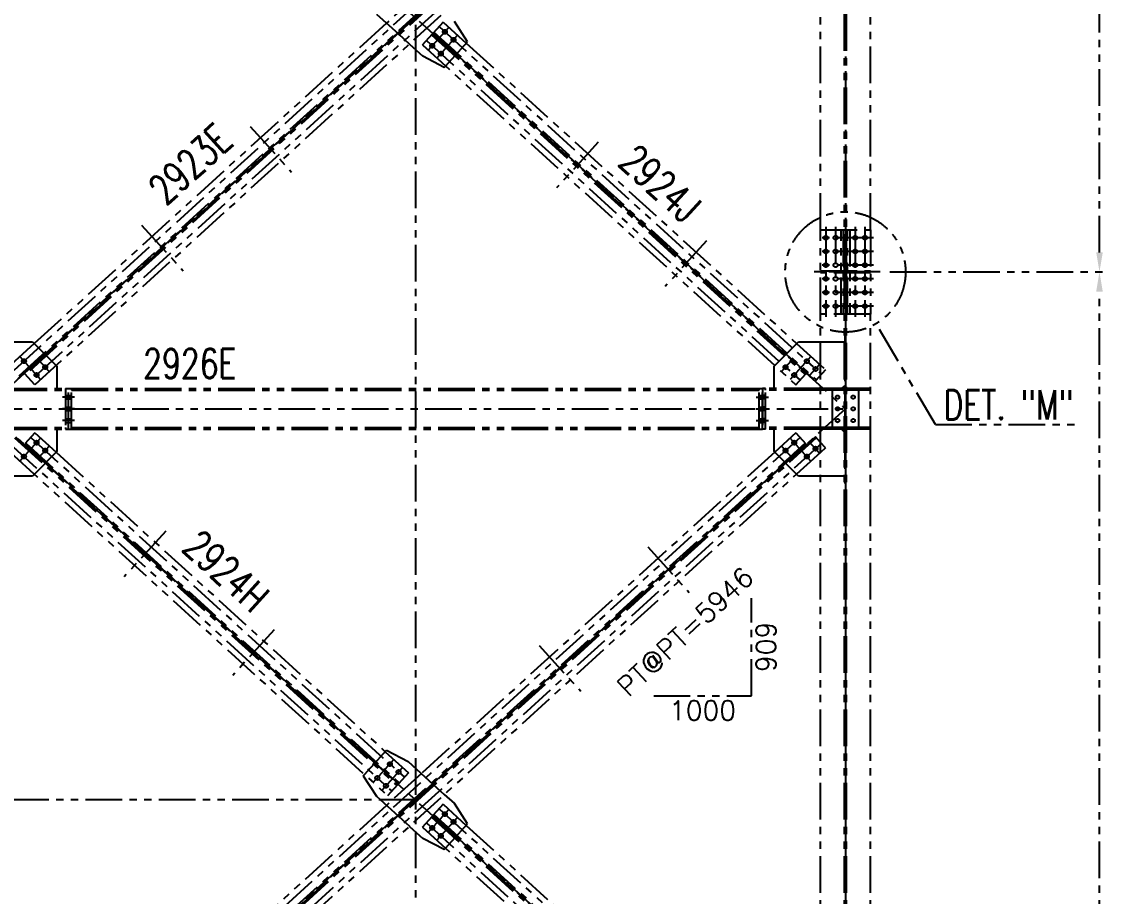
# Model space of a CAD drawing. Header units: millimetres. Extents: x -16232 to 52632, y -3739 to 20678.
# Drawn here: x -13301 to -7737, y 4957 to 9428 of the extents above; entities that cross this region are included whole.
import ezdxf
from ezdxf.enums import TextEntityAlignment as Align

# ---------------------------------------------------------------- set-up
doc = ezdxf.new("R2010")
doc.units = ezdxf.units.MM
doc.header["$LTSCALE"] = 300
doc.header["$MEASUREMENT"] = 0
doc.linetypes.add('PHANTOM2', pattern=[1.25, 0.625, -0.125, 0.125, -0.125, 0.125, -0.125])
doc.layers.add('EM-PJ-FANTASMA', color=8, linetype='PHANTOM2')
doc.styles.add('100CL', font='ROMANS.SHX')
doc.styles.add('ROMANS', font='romans.shx')
doc.dimstyles.new('PADRÃO', dxfattribs={"dimscale": 50, "dimtxt": 2.5, "dimasz": 2, "dimexe": 1, "dimexo": 1, "dimgap": 1, "dimtad": 1, "dimdec": 0, "dimzin": 9, "dimdsep": 46, "dimtxsty": 'ROMANS', "dimcen": 0, "dimclrd": 256, "dimclre": 256, "dimclrt": 7, "dimadec": 1, "dimazin": 2, "dimtfac": 1, "dimtdec": 0, "dimtmove": 0, "dimatfit": 3, "dimfxl": 1, "dimtolj": 1, "dimtzin": 0, "dimlwd": -1, "dimlwe": -1, "dimarcsym": 0})

# ---------------------------------------------------------------- blocks, each defined once
blk = doc.blocks.new('*D97')
at = {"layer": 'Defpoints', "color": 0, "transparency": 16777216}
for p in [(-8909.1, 8148.9), (-7787.1, 8148.9), (-8937.1, -676.1)]:
    blk.add_point(p, dxfattribs=at)
at = {"layer": 'EM-PJ-FANTASMA', "transparency": 16777216}
for p, q in [((-8859.1, 8148.9), (-7737.1, 8148.9)), ((-7787.1, -576.1), (-7787.1, 8048.9)), ((-8887.1, -676.1), (-7737.1, -676.1))]:
    blk.add_line(p, q, dxfattribs=at)
for points in [[(-7803.8, 8048.9), (-7770.4, 8048.9), (-7787.1, 8148.9)], [(-7803.8, -576.1), (-7770.4, -576.1), (-7787.1, -676.1)]]:
    blk.add_solid(points, dxfattribs=at)
at = {"layer": 'EM-PJ-FANTASMA', "color": 7, "transparency": 16777216, "insert": (-7899.6, 3736.4), "char_height": 125, "attachment_point": 5, "rotation": 90, "style": 'ROMANS'}
blk.add_mtext('\\A1;8825', dxfattribs=at)
blk = doc.blocks.new('*D99')
at = {"layer": 'Defpoints', "color": 0, "transparency": 16777216}
for p in [(-8909.1, 17083.9), (-7787.1, 17083.9), (-8909.1, 8148.9)]:
    blk.add_point(p, dxfattribs=at)
at = {"layer": 'EM-PJ-FANTASMA', "transparency": 16777216}
for p, q in [((-8859.1, 17083.9), (-7737.1, 17083.9)), ((-7787.1, 8248.9), (-7787.1, 16983.9)), ((-8859.1, 8148.9), (-7737.1, 8148.9))]:
    blk.add_line(p, q, dxfattribs=at)
for points in [[(-7803.8, 16983.9), (-7770.4, 16983.9), (-7787.1, 17083.9)], [(-7803.8, 8248.9), (-7770.4, 8248.9), (-7787.1, 8148.9)]]:
    blk.add_solid(points, dxfattribs=at)
at = {"layer": 'EM-PJ-FANTASMA', "color": 7, "transparency": 16777216, "insert": (-7899.6, 12616.4), "char_height": 125, "attachment_point": 5, "rotation": 90, "style": 'ROMANS'}
blk.add_mtext('\\A1;8935', dxfattribs=at)

msp = doc.modelspace()

# ---------------------------------------------------------------- linework, layer by layer
at = {"layer": 'EM-PJ-FANTASMA'}
for p, q in [((-9087.093, 18926.323), (-9087.093, -1226.072)), ((-11287.093, 18037.428), (-11287.093, -1226.072)), ((-9092.343, 8153.928), (-9092.343, 17078.928)), ((-9081.843, 8153.928), (-9081.843, 17078.928)), ((-9215.093, 8363.928), (-9215.093, 16868.928)), ((-8959.093, 8363.928), (-8959.093, 16868.928)), ((-9087.093, 11448.928), (-13487.093, 7448.928)), ((-13487.093, 11448.928), (-9087.093, 7448.928)), ((-9319.165, 11302.823), (-13363.993, 7625.706)), ((-9240.462, 11305.446), (-13285.291, 7628.329)), ((-9236.426, 11301.007), (-13281.255, 7623.89)), ((-9292.93, 11273.965), (-13337.759, 7596.848)), ((-9210.192, 11272.149), (-13255.02, 7595.032)), ((-9215.093, 11225.799), (-13234.168, 7572.094)), ((-11256.617, 9583.398), (-11435.01, 9421.223)), ((-11200.126, 9532.042), (-11378.519, 9369.867)), ((-11486.204, 9467.762), (-11374.059, 9365.813)), ((-11435.01, 9421.223), (-13237.244, 7782.828)), ((-11145.159, 9426.662), (-11196.282, 9370.427)), ((-11166.012, 9403.724), (-9210.192, 7625.706)), ((-11145.159, 9426.662), (-11026.768, 9319.034)), ((-11020.042, 9326.434), (-11087.981, 9430.093)), ((-11378.519, 9369.867), (-13183.443, 7729.027)), ((-11374.059, 9365.813), (-11317.568, 9314.457)), ((-11251.441, 9309.752), (-11200.318, 9365.987)), ((-11221.843, 9282.845), (-11115.561, 9399.755)), ((-11204.354, 9361.547), (-9292.93, 7623.89)), ((-11200.318, 9365.987), (-9288.894, 7628.329)), ((-11196.282, 9370.427), (-11077.891, 9262.799)), ((-11192.246, 9374.866), (-9236.426, 7596.848)), ((-11177.447, 9242.484), (-11071.165, 9359.395)), ((-11316.711, 9313.679), (-11249.423, 9252.507)), ((-11251.441, 9309.752), (-9340.018, 7572.094)), ((-11230.588, 9332.69), (-9319.165, 7595.032)), ((-11081.927, 9258.359), (-11020.042, 9326.434)), ((-11026.768, 9319.034), (-9336.942, 7782.828)), ((-11139.777, 9194.725), (-11249.423, 9252.507)), ((-11133.051, 9202.124), (-11081.927, 9258.359)), ((-11077.891, 9262.799), (-9390.743, 7729.027)), ((-11139.777, 9194.725), (-11133.051, 9202.124)), ((-12133.315, 8893.165), (-11920.75, 8659.344)), ((-11992.054, 8812.108), (-11988.018, 8807.669)), ((-10352.077, 8812.445), (-10564.642, 8578.623)), ((-12066.048, 8744.841), (-12062.012, 8740.401)), ((-10493.339, 8731.387), (-10497.375, 8726.948)), ((-10419.345, 8664.12), (-10423.381, 8659.681)), ((-12688.27, 8388.661), (-12475.705, 8154.84)), ((-9215.093, 7933.928), (-9215.093, 8363.928)), ((-9215.093, 8363.928), (-8959.093, 8363.928)), ((-9187.093, 8378.928), (-9187.093, 7918.928)), ((-9137.093, 8378.928), (-9137.093, 7918.928)), ((-9109.093, 7933.928), (-9109.093, 8363.928)), ((-9098.343, 8363.928), (-9098.343, 7933.928)), ((-9075.843, 7933.928), (-9075.843, 8363.928)), ((-9065.093, 8363.928), (-9065.093, 7933.928)), ((-9037.093, 8378.928), (-9037.093, 7918.928)), ((-8987.093, 8378.928), (-8987.093, 7918.928)), ((-8959.093, 8363.928), (-8959.093, 7933.928)), ((-12547.009, 8307.604), (-12542.973, 8303.164)), ((-9797.122, 8307.94), (-10009.687, 8074.119)), ((-8944.093, 8323.928), (-9230.093, 8323.928)), ((-9092.343, 8332.928), (-9098.343, 8332.928)), ((-9092.343, 8314.928), (-9098.343, 8314.928)), ((-9092.343, 8332.928), (-9081.843, 8332.928)), ((-9092.343, 8314.928), (-9081.843, 8314.928)), ((-9075.843, 8332.928), (-9081.843, 8332.928)), ((-9075.843, 8314.928), (-9081.843, 8314.928)), ((-12621.003, 8240.336), (-12616.967, 8235.897)), ((-8944.093, 8253.928), (-9230.093, 8253.928)), ((-9092.343, 8262.928), (-9098.343, 8262.928)), ((-9092.343, 8244.928), (-9098.343, 8244.928)), ((-9092.343, 8262.928), (-9081.843, 8262.928)), ((-9092.343, 8244.928), (-9081.843, 8244.928)), ((-9075.843, 8262.928), (-9081.843, 8262.928)), ((-9075.843, 8244.928), (-9081.843, 8244.928)), ((-9938.384, 8226.883), (-9942.42, 8222.443)), ((-8944.093, 8183.928), (-9230.093, 8183.928)), ((-9092.343, 8192.928), (-9098.343, 8192.928)), ((-9092.343, 8192.928), (-9081.843, 8192.928)), ((-9075.843, 8192.928), (-9081.843, 8192.928)), ((-9864.39, 8159.616), (-9868.426, 8155.176)), ((-8909.093, 8148.928), (-9265.093, 8148.928)), ((-9215.093, 8153.928), (-8959.093, 8153.928)), ((-8959.093, 8143.928), (-9215.093, 8143.928)), ((-9092.343, 8174.928), (-9098.343, 8174.928)), ((-9092.343, 8174.928), (-9081.843, 8174.928)), ((-9092.343, 8143.928), (-9092.343, 8153.928)), ((-9092.343, -651.072), (-9092.343, 8143.928)), ((-9075.843, 8174.928), (-9081.843, 8174.928)), ((-9081.843, 8153.928), (-9081.843, 8143.928)), ((-9081.843, -651.072), (-9081.843, 8143.928)), ((-8944.093, 8113.928), (-9230.093, 8113.928)), ((-9092.343, 8122.928), (-9098.343, 8122.928)), ((-9092.343, 8104.928), (-9098.343, 8104.928)), ((-9092.343, 8122.928), (-9081.843, 8122.928)), ((-9092.343, 8104.928), (-9081.843, 8104.928)), ((-9075.843, 8122.928), (-9081.843, 8122.928)), ((-9075.843, 8104.928), (-9081.843, 8104.928)), ((-8944.093, 8043.928), (-9230.093, 8043.928)), ((-9092.343, 8052.928), (-9098.343, 8052.928)), ((-9092.343, 8034.928), (-9098.343, 8034.928)), ((-9092.343, 8052.928), (-9081.843, 8052.928)), ((-9092.343, 8034.928), (-9081.843, 8034.928)), ((-9075.843, 8052.928), (-9081.843, 8052.928)), ((-9075.843, 8034.928), (-9081.843, 8034.928)), ((-8944.093, 7973.928), (-9230.093, 7973.928)), ((-9092.343, 7982.928), (-9098.343, 7982.928)), ((-9092.343, 7964.928), (-9098.343, 7964.928)), ((-9092.343, 7982.928), (-9081.843, 7982.928)), ((-9092.343, 7964.928), (-9081.843, 7964.928)), ((-9075.843, 7982.928), (-9081.843, 7982.928)), ((-9075.843, 7964.928), (-9081.843, 7964.928)), ((-8959.093, 7933.928), (-9215.093, 7933.928)), ((-9215.093, -651.072), (-9215.093, 7933.928)), ((-8959.093, -651.072), (-8959.093, 7933.928)), ((-9090.093, 7852.428), (-9084.093, 7852.428)), ((-9090.093, 7852.428), (-9090.093, 7567.428)), ((-9084.093, 7567.428), (-9084.093, 7852.428)), ((-8626.855, 7369.489), (-8930.672, 7884.02)), ((-13359.093, 7792.428), (-13246.843, 7792.428)), ((-13246.843, 7792.428), (-13121.843, 7667.428)), ((-9452.343, 7667.428), (-9327.343, 7792.428)), ((-9327.343, 7792.428), (-9215.093, 7792.428)), ((-9215.093, 7792.428), (-9092.343, 7792.428)), ((-9090.093, 7802.674), (-9084.093, 7802.674)), ((-13237.244, 7782.828), (-13384.846, 7648.644)), ((-9336.942, 7782.828), (-9189.339, 7648.644)), ((-9090.093, 7781.674), (-9084.093, 7781.674)), ((-9090.093, 7759.982), (-9084.093, 7759.982)), ((-9090.093, 7738.982), (-9084.093, 7738.982)), ((-9090.093, 7735.22), (-9084.093, 7735.22)), ((-13183.443, 7729.027), (-13333.723, 7592.409)), ((-13310.852, 7715.911), (-13204.57, 7599.001)), ((-13160.174, 7639.361), (-13213.315, 7697.816)), ((-9414.012, 7639.361), (-9360.87, 7697.816)), ((-9390.743, 7729.027), (-9240.462, 7592.409)), ((-9263.333, 7715.911), (-9369.615, 7599.001)), ((-9090.093, 7727.428), (-9084.093, 7727.428)), ((-9090.093, 7717.29), (-9084.093, 7717.29)), ((-9090.093, 7714.22), (-9084.093, 7714.22)), ((-9090.093, 7696.29), (-9084.093, 7696.29)), ((-9090.093, 7692.528), (-9084.093, 7692.528)), ((-13234.168, 7572.094), (-13285.291, 7628.329)), ((-13121.843, 7667.428), (-13121.843, 7552.428)), ((-9452.343, 7552.428), (-9452.343, 7667.428)), ((-9340.018, 7572.094), (-9288.894, 7628.329)), ((-9218.936, 7675.551), (-9272.078, 7617.096)), ((-9189.339, 7648.644), (-9240.462, 7592.409)), ((-9090.093, 7671.528), (-9084.093, 7671.528)), ((-9090.093, 7649.836), (-9084.093, 7649.836)), ((-9090.093, 7628.836), (-9084.093, 7628.836)), ((-9092.343, 7567.428), (-9107.343, 7552.428)), ((-9090.093, 7567.428), (-9084.093, 7567.428)), ((-9090.093, 7567.428), (-9090.093, 7552.428)), ((-9084.093, 7552.428), (-9084.093, 7567.428)), ((-13359.093, 7552.428), (-13078.093, 7552.428)), ((-13359.093, 7544.028), (-13078.093, 7544.028)), ((-13078.093, 7552.428), (-13062.093, 7552.428)), ((-13078.093, 7552.428), (-13078.093, 7345.428)), ((-13078.093, 7552.428), (-13078.093, 7544.028)), ((-13078.093, 7517.928), (-13062.093, 7517.928)), ((-13062.093, 7552.428), (-13046.093, 7552.428)), ((-13062.093, 7345.428), (-13062.093, 7552.428)), ((-13062.093, 7345.428), (-13062.093, 7552.428)), ((-13062.093, 7517.928), (-13046.093, 7517.928)), ((-13046.093, 7345.428), (-13046.093, 7552.428)), ((-13046.093, 7552.428), (-9528.093, 7552.428)), ((-13046.093, 7552.428), (-13046.093, 7544.028)), ((-13046.093, 7544.028), (-9528.093, 7544.028)), ((-9528.093, 7552.428), (-9512.093, 7552.428)), ((-9528.093, 7345.428), (-9528.093, 7552.428)), ((-9528.093, 7544.028), (-9528.093, 7552.428)), ((-9528.093, 7517.928), (-9512.093, 7517.928)), ((-9512.093, 7345.428), (-9512.093, 7552.428)), ((-9496.093, 7552.428), (-9512.093, 7552.428)), ((-9512.093, 7552.428), (-9512.093, 7345.428)), ((-9496.093, 7517.928), (-9512.093, 7517.928)), ((-9496.093, 7345.428), (-9496.093, 7552.428)), ((-9496.093, 7544.028), (-9496.093, 7552.428)), ((-9215.093, 7552.428), (-9496.093, 7552.428)), ((-9215.093, 7544.028), (-9496.093, 7544.028)), ((-9092.343, 7552.428), (-9215.093, 7552.428)), ((-9092.343, 7544.028), (-9215.093, 7544.028)), ((-9153.593, 7552.428), (-9153.593, 7544.028)), ((-9153.593, 7353.828), (-9153.593, 7544.028)), ((-9081.843, 7552.428), (-9092.343, 7552.428)), ((-9089.993, 7533.928), (-9089.993, 7363.928)), ((-9084.193, 7363.928), (-9084.193, 7533.928)), ((-9066.843, 7552.428), (-9081.843, 7552.428)), ((-9066.843, 7544.028), (-9081.843, 7544.028)), ((-8959.093, 7552.428), (-9066.843, 7552.428)), ((-9066.843, 7544.028), (-9066.843, 7552.428)), ((-8959.093, 7544.028), (-9066.843, 7544.028)), ((-9020.593, 7544.028), (-9020.593, 7552.428)), ((-9020.593, 7544.028), (-9020.593, 7353.828)), ((-13031.093, 7508.928), (-13093.093, 7508.928)), ((-13078.093, 7499.928), (-13062.093, 7499.928)), ((-13078.093, 7457.928), (-13062.093, 7457.928)), ((-13062.093, 7499.928), (-13046.093, 7499.928)), ((-13062.093, 7457.928), (-13046.093, 7457.928)), ((-9543.093, 7508.928), (-9481.093, 7508.928)), ((-9528.093, 7499.928), (-9512.093, 7499.928)), ((-9528.093, 7457.928), (-9512.093, 7457.928)), ((-9496.093, 7499.928), (-9512.093, 7499.928)), ((-9496.093, 7457.928), (-9512.093, 7457.928)), ((-13487.093, 7448.928), (-9087.093, 7448.928)), ((-13487.093, 7448.928), (-9087.093, 3448.928)), ((-9087.093, 7448.928), (-13487.093, 3448.928)), ((-13031.093, 7448.928), (-13093.093, 7448.928)), ((-13078.093, 7439.928), (-13062.093, 7439.928)), ((-13062.093, 7439.928), (-13046.093, 7439.928)), ((-9543.093, 7448.928), (-9481.093, 7448.928)), ((-9528.093, 7439.928), (-9512.093, 7439.928)), ((-9496.093, 7439.928), (-9512.093, 7439.928)), ((-13359.093, 7353.828), (-13078.093, 7353.828)), ((-13359.093, 7345.428), (-13078.093, 7345.428)), ((-13121.843, 7345.428), (-13121.843, 7230.428)), ((-13031.093, 7388.928), (-13093.093, 7388.928)), ((-13078.093, 7397.928), (-13062.093, 7397.928)), ((-13078.093, 7379.928), (-13062.093, 7379.928)), ((-13078.093, 7353.828), (-13078.093, 7345.428)), ((-13078.093, 7345.428), (-13062.093, 7345.428)), ((-13062.093, 7397.928), (-13046.093, 7397.928)), ((-13062.093, 7379.928), (-13046.093, 7379.928)), ((-13062.093, 7345.428), (-13046.093, 7345.428)), ((-13046.093, 7353.828), (-9528.093, 7353.828)), ((-13046.093, 7353.828), (-13046.093, 7345.428)), ((-13046.093, 7345.428), (-9528.093, 7345.428)), ((-9543.093, 7388.928), (-9481.093, 7388.928)), ((-9528.093, 7397.928), (-9512.093, 7397.928)), ((-9528.093, 7379.928), (-9512.093, 7379.928)), ((-9528.093, 7345.428), (-9528.093, 7353.828)), ((-9528.093, 7345.428), (-9512.093, 7345.428)), ((-9496.093, 7397.928), (-9512.093, 7397.928)), ((-9496.093, 7379.928), (-9512.093, 7379.928)), ((-9496.093, 7345.428), (-9512.093, 7345.428)), ((-9496.093, 7345.428), (-9496.093, 7353.828)), ((-9215.093, 7353.828), (-9496.093, 7353.828)), ((-9215.093, 7345.428), (-9496.093, 7345.428)), ((-9452.343, 7230.428), (-9452.343, 7345.428)), ((-9092.343, 7353.828), (-9215.093, 7353.828)), ((-9092.343, 7345.428), (-9215.093, 7345.428)), ((-9153.593, 7353.828), (-9153.593, 7345.428)), ((-9107.343, 7345.428), (-9092.343, 7330.428)), ((-9092.343, 7345.428), (-9081.843, 7345.428)), ((-9090.093, 7345.428), (-9090.093, 7330.428)), ((-9084.093, 7330.428), (-9084.093, 7345.428)), ((-9066.843, 7353.828), (-9081.843, 7353.828)), ((-9066.843, 7345.428), (-9081.843, 7345.428)), ((-8959.093, 7353.828), (-9066.843, 7353.828)), ((-9066.843, 7345.428), (-9066.843, 7353.828)), ((-8959.093, 7345.428), (-9066.843, 7345.428)), ((-9020.593, 7345.428), (-9020.593, 7353.828)), ((-8626.855, 7369.489), (-7876.855, 7369.489)), ((-9319.165, 7302.823), (-13363.993, 3625.706)), ((-13337.759, 7301.007), (-11381.939, 5522.989)), ((-13333.723, 7305.446), (-11377.903, 5527.428)), ((-13310.852, 7181.944), (-13204.57, 7298.854)), ((-13234.168, 7325.761), (-13285.291, 7269.526)), ((-9240.462, 7305.446), (-13285.291, 3628.329)), ((-9236.426, 7301.007), (-13281.255, 3623.89)), ((-13255.02, 7302.823), (-11343.597, 5565.165)), ((-13234.168, 7325.761), (-13125.394, 7226.876)), ((-9340.018, 7325.761), (-9448.791, 7226.876)), ((-9263.333, 7181.944), (-9369.615, 7298.854)), ((-9340.018, 7325.761), (-9288.894, 7269.526)), ((-9215.093, 7277.54), (-9240.462, 7305.446)), ((-9084.093, 7330.428), (-9090.093, 7330.428)), ((-9090.093, 7330.428), (-9090.093, 7045.428)), ((-9084.093, 7045.428), (-9084.093, 7330.428)), ((-13363.993, 7272.149), (-11408.174, 5494.131)), ((-9292.93, 7273.965), (-13337.759, 3596.848)), ((-13285.291, 7269.526), (-13179.195, 7173.075)), ((-13281.255, 7273.965), (-11369.831, 5536.308)), ((-9210.192, 7272.149), (-13255.02, 3595.032)), ((-13160.174, 7258.494), (-13213.315, 7200.039)), ((-9414.012, 7258.494), (-9360.87, 7200.039)), ((-9288.894, 7269.526), (-9394.99, 7173.075)), ((-9218.936, 7222.304), (-9272.078, 7280.759)), ((-9189.339, 7249.211), (-9215.093, 7277.54)), ((-9189.339, 7249.211), (-9215.093, 7225.799)), ((-9084.093, 7269.019), (-9090.093, 7269.019)), ((-9084.093, 7248.019), (-9090.093, 7248.019)), ((-13359.093, 7225.799), (-11429.027, 5471.193)), ((-13121.843, 7230.428), (-13246.843, 7105.428)), ((-9215.093, 7225.799), (-13234.168, 3572.094)), ((-13125.394, 7226.876), (-11441.135, 5695.731)), ((-9448.791, 7226.876), (-11256.617, 5583.398)), ((-9327.343, 7105.428), (-9452.343, 7230.428)), ((-9084.093, 7226.327), (-9090.093, 7226.327)), ((-9084.093, 7205.327), (-9090.093, 7205.327)), ((-9084.093, 7201.565), (-9090.093, 7201.565)), ((-9084.093, 7183.635), (-9090.093, 7183.635)), ((-9084.093, 7180.565), (-9090.093, 7180.565)), ((-13179.195, 7173.075), (-11492.258, 5639.496)), ((-9394.99, 7173.075), (-11200.126, 5532.042)), ((-9084.093, 7170.428), (-9090.093, 7170.428)), ((-9084.093, 7162.635), (-9090.093, 7162.635)), ((-9084.093, 7158.873), (-9090.093, 7158.873)), ((-9084.093, 7137.873), (-9090.093, 7137.873)), ((-13246.843, 7105.428), (-13359.093, 7105.428)), ((-9215.093, 7105.428), (-9327.343, 7105.428)), ((-9092.343, 7105.428), (-9215.093, 7105.428)), ((-9084.093, 7116.181), (-9090.093, 7116.181)), ((-9084.093, 7095.181), (-9090.093, 7095.181)), ((-9084.093, 7045.428), (-9090.093, 7045.428)), ((-12564.498, 6823.736), (-12777.063, 6589.915)), ((-12705.76, 6742.679), (-12709.796, 6738.239)), ((-10098.48, 6743.015), (-9885.915, 6509.194)), ((-12631.766, 6675.412), (-12635.802, 6670.972)), ((-9957.219, 6661.958), (-9953.182, 6657.519)), ((-10031.213, 6594.691), (-10027.176, 6590.251)), ((-9568.048, 5981.651), (-9568.048, 6481.651)), ((-12009.543, 6319.232), (-12222.108, 6085.411)), ((-12150.804, 6238.175), (-12154.841, 6233.735)), ((-10653.435, 6238.511), (-10440.87, 6004.69)), ((-12076.81, 6170.907), (-12080.847, 6166.468)), ((-10512.174, 6157.454), (-10508.138, 6153.014)), ((-10586.168, 6090.187), (-10582.132, 6085.747)), ((-10068.048, 5981.651), (-9568.048, 5981.651)), ((-11496.294, 5635.056), (-11434.408, 5703.131)), ((-11441.135, 5695.731), (-11322.744, 5588.104)), ((-11434.408, 5703.131), (-11324.762, 5645.348)), ((-11547.417, 5578.821), (-11496.294, 5635.056)), ((-11503.021, 5538.46), (-11396.738, 5655.371)), ((-11492.258, 5639.496), (-11373.867, 5531.868)), ((-11324.762, 5645.348), (-11195.666, 5527.988)), ((-11554.144, 5571.421), (-11547.417, 5578.821)), ((-11554.144, 5571.421), (-11486.204, 5467.762)), ((-11458.624, 5498.1), (-11352.342, 5615.01)), ((-11256.617, 5583.398), (-11435.01, 5421.223)), ((-11322.744, 5588.104), (-11373.867, 5531.868)), ((-11429.027, 5471.193), (-11377.903, 5527.428)), ((-11200.126, 5532.042), (-11378.519, 5369.867)), ((-11195.666, 5527.988), (-11139.175, 5476.632)), ((-11486.204, 5467.762), (-11374.059, 5365.813)), ((-11139.175, 5476.632), (-11087.981, 5430.093)), ((-11287.093, 5448.928), (-15537.093, 5448.928)), ((-11435.01, 5421.223), (-13237.244, 3782.828)), ((-11221.843, 5282.845), (-11115.561, 5399.755)), ((-11145.159, 5426.662), (-11196.282, 5370.427)), ((-11166.012, 5403.724), (-9210.192, 3625.706)), ((-11145.159, 5426.662), (-11026.768, 5319.034)), ((-11020.042, 5326.434), (-11087.981, 5430.093)), ((-11378.519, 5369.867), (-13183.443, 3729.027)), ((-11374.059, 5365.813), (-11317.568, 5314.457)), ((-11251.441, 5309.752), (-11200.318, 5365.987)), ((-11204.354, 5361.547), (-9292.93, 3623.89)), ((-11200.318, 5365.987), (-9288.894, 3628.329)), ((-11196.282, 5370.427), (-11077.891, 5262.799)), ((-11192.246, 5374.866), (-9236.426, 3596.848)), ((-11177.447, 5242.484), (-11071.165, 5359.395)), ((-11316.711, 5313.679), (-11249.423, 5252.507)), ((-11251.441, 5309.752), (-9340.018, 3572.094)), ((-11230.588, 5332.69), (-9319.165, 3595.032)), ((-11081.927, 5258.359), (-11020.042, 5326.434)), ((-11026.768, 5319.034), (-9336.942, 3782.828)), ((-11139.777, 5194.725), (-11249.423, 5252.507)), ((-11133.051, 5202.124), (-11081.927, 5258.359)), ((-11077.891, 5262.799), (-9390.743, 3729.027)), ((-11139.777, 5194.725), (-11133.051, 5202.124))]:
    msp.add_line(p, q, dxfattribs=at)
for centre, radius in [((-11136.414, 9376.817), 10.5), ((-11200.99, 9305.783), 10.5), ((-11092.018, 9336.457), 10.5), ((-11156.594, 9265.422), 10.5), ((-9087.093, 8148.928), 307.642), ((-9187.093, 8323.928), 10.5), ((-9137.093, 8323.928), 10.5), ((-9037.093, 8323.928), 10.5), ((-8987.093, 8323.928), 10.5), ((-9187.093, 8253.928), 10.5), ((-9137.093, 8253.928), 10.5), ((-9037.093, 8253.928), 10.5), ((-8987.093, 8253.928), 10.5), ((-9187.093, 8183.928), 10.5), ((-9137.093, 8183.928), 10.5), ((-9037.093, 8183.928), 10.5), ((-8987.093, 8183.928), 10.5), ((-9187.093, 8113.928), 10.5), ((-9137.093, 8113.928), 10.5), ((-9037.093, 8113.928), 10.5), ((-8987.093, 8113.928), 10.5), ((-9187.093, 8043.928), 10.5), ((-9137.093, 8043.928), 10.5), ((-9037.093, 8043.928), 10.5), ((-8987.093, 8043.928), 10.5), ((-9187.093, 7973.928), 10.5), ((-9137.093, 7973.928), 10.5), ((-9037.093, 7973.928), 10.5), ((-8987.093, 7973.928), 10.5), ((-13289.999, 7692.973), 10.5), ((-13289.999, 7692.973), 10.5), ((-9284.186, 7692.973), 10.5), ((-9284.186, 7692.973), 10.5), ((-13225.423, 7621.939), 10.5), ((-13225.423, 7621.939), 10.5), ((-13181.026, 7662.299), 10.5), ((-13181.026, 7662.299), 10.5), ((-9393.159, 7662.299), 10.5), ((-9393.159, 7662.299), 10.5), ((-9348.762, 7621.939), 10.5), ((-9348.762, 7621.939), 10.5), ((-9239.789, 7652.613), 10.5), ((-9239.789, 7652.613), 10.5), ((-9127.093, 7508.928), 9), ((-9047.093, 7508.928), 9), ((-9127.093, 7448.928), 9), ((-9047.093, 7448.928), 9), ((-9127.093, 7388.928), 9), ((-9047.093, 7388.928), 9), ((-13225.423, 7275.916), 10.5), ((-13225.423, 7275.916), 10.5), ((-13181.026, 7235.556), 10.5), ((-13181.026, 7235.556), 10.5), ((-9393.159, 7235.556), 10.5), ((-9393.159, 7235.556), 10.5), ((-9348.762, 7275.916), 10.5), ((-9348.762, 7275.916), 10.5), ((-9239.789, 7245.242), 10.5), ((-9239.789, 7245.242), 10.5), ((-13289.999, 7204.882), 10.5), ((-13289.999, 7204.882), 10.5), ((-9284.186, 7204.882), 10.5), ((-9284.186, 7204.882), 10.5), ((-11417.591, 5632.433), 10.5), ((-11482.168, 5561.398), 10.5), ((-11373.195, 5592.072), 10.5), ((-11437.771, 5521.038), 10.5), ((-11136.414, 5376.817), 10.5), ((-11092.018, 5336.457), 10.5), ((-11200.99, 5305.783), 10.5), ((-11156.594, 5265.422), 10.5)]:
    msp.add_circle(centre, radius, dxfattribs=at)
for centre, start, end in [((-9100.093, 7533.928), 0, 90), ((-9074.093, 7533.928), 90, 180), ((-9100.093, 7363.928), 270, 0), ((-9074.093, 7363.928), 180, 270)]:
    msp.add_arc(centre, 10.1, start, end, dxfattribs=at)

# ---------------------------------------------------------------- texts
at = {"layer": 'EM-PJ-FANTASMA', "style": '100CL', "width": 0.75}
for s, rotation, p in [('2923E', 42.273689, (-12438.808, 8701.207)), ('2924J', 317.726311, (-10033.733, 8600.261)), ('2924H', 317.726311, (-12254.736, 6619.354))]:
    msp.add_text(s, height=150, rotation=rotation, dxfattribs=at).set_placement(p, align=Align.MIDDLE_CENTER)
for s, p in [('2926E', (-12441.404, 7680.352)), ('DET. "M"', (-8251.855, 7469.489))]:
    msp.add_text(s, height=150, dxfattribs=at).set_placement(p, align=Align.MIDDLE_CENTER)
at = {"layer": 'EM-PJ-FANTASMA', "extrusion": (-0.011898, 0.012768, 0.999848), "style": '100CL'}
msp.add_text('PT@PT=5946', height=100, rotation=42.982988, dxfattribs=at).set_placement((-9905.68, 6307.613, 198.427), align=Align.MIDDLE_CENTER)
at = {"layer": 'EM-PJ-FANTASMA', "extrusion": (-0.017452, -4.53429e-16, 0.999848), "style": '100CL'}
msp.add_text('909', height=100, rotation=180, dxfattribs=at).set_placement((-6231.651, -9491.602, 165.677), align=Align.MIDDLE_CENTER)
at = {"layer": 'EM-PJ-FANTASMA', "extrusion": (-4.54498e-16, 0.017452, 0.999848), "style": '100CL'}
msp.add_text('1000', height=100, rotation=180, dxfattribs=at).set_placement((9818.048, -5905.751, 103.085), align=Align.MIDDLE_CENTER)

# ---------------------------------------------------------------- dimensions: what is measured, and where the dimension line sits
at = {"layer": 'EM-PJ-FANTASMA'}
for base, p1, p2, picture, middle in [((-7787.093, 17083.928), (-8909.093, 8148.928), (-8909.093, 17083.928), '*D99', (-7899.593, 12616.428)), ((-7787.093, 8148.928), (-8937.093, -676.072), (-8909.093, 8148.928), '*D97', (-7899.593, 3736.428))]:
    dim = msp.add_linear_dim(base=base, p1=p1, p2=p2, angle=90, dimstyle='PADRÃO', dxfattribs=at)
    dim.commit()
    dim.dimension.update_dxf_attribs({"geometry": picture, "text_midpoint": middle})

doc.saveas('drawing.dxf')
